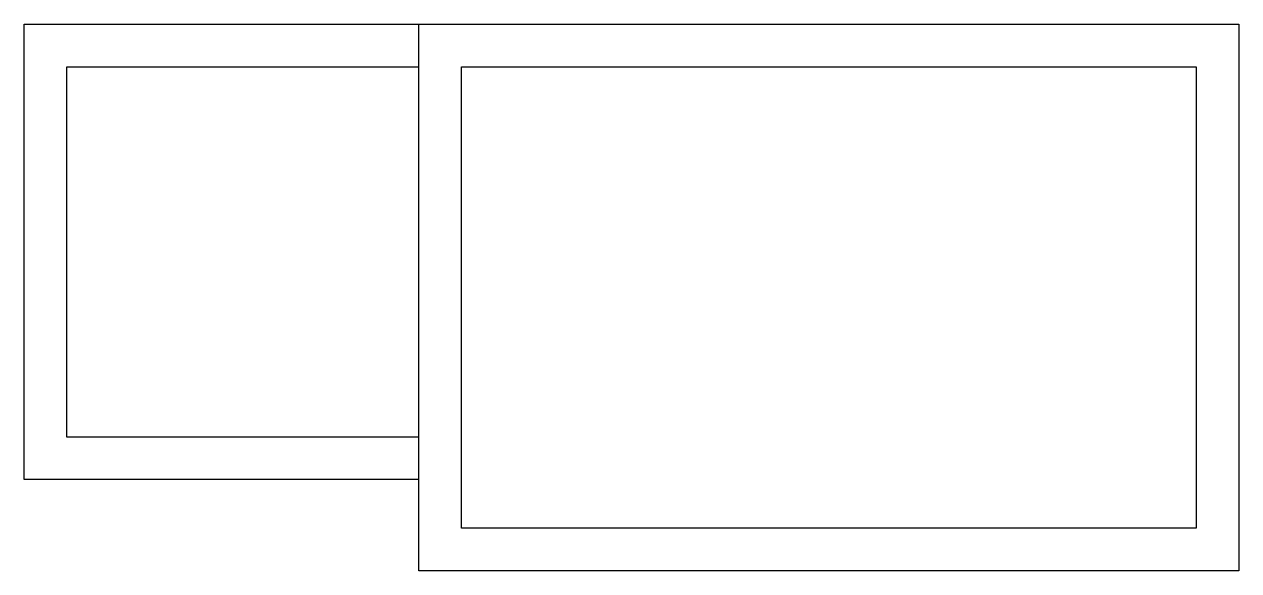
# Model space of a CAD drawing. Extents: x 0 to 2000, y -900 to 0.
import ezdxf

# ---------------------------------------------------------------- set-up
doc = ezdxf.new("R2010")
doc.units = 0
doc.header["$LTSCALE"] = 50
doc.layers.get('0').update_dxf_attribs({"linetype": 'CONTINUOUS'})

msp = doc.modelspace()

# ---------------------------------------------------------------- linework, layer by layer
at = {"color": 0}
for points in [[(650, -750), (0, -750), (0, 0), (750, 0)], [(650, -680), (70, -680), (70, -70), (650, -70)]]:
    msp.add_lwpolyline(points, dxfattribs=at)
for points in [[(650, 0), (2000, 0), (2000, -900), (650, -900)], [(720, -70), (1930, -70), (1930, -830), (720, -830)]]:
    msp.add_lwpolyline(points, close=True, dxfattribs=at)

doc.saveas('drawing.dxf')
